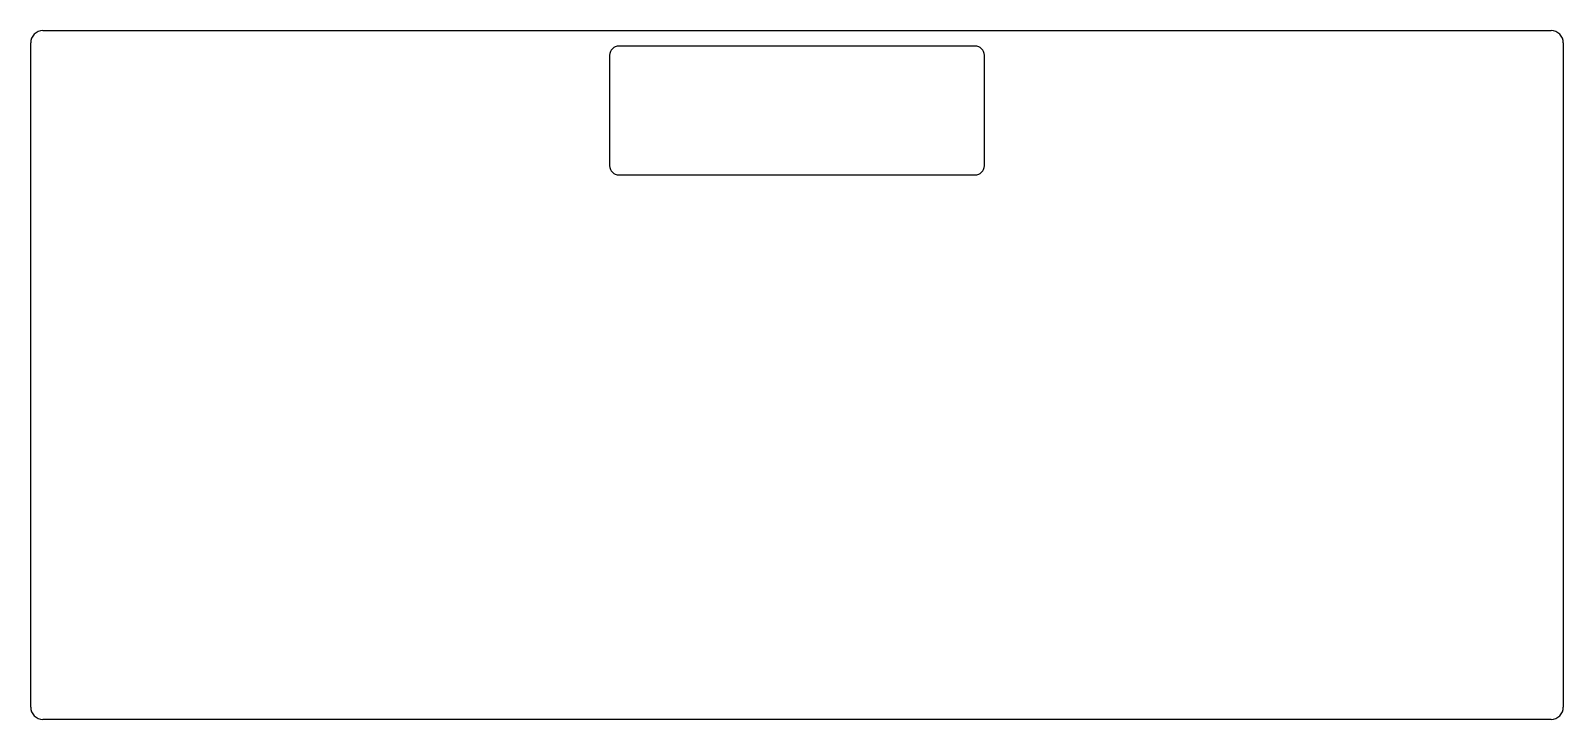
# Model space of a CAD drawing. Header units: millimetres. Extents: x -125 to 125, y -24 to 88.
import ezdxf

# ---------------------------------------------------------------- set-up
doc = ezdxf.new("R2010")
doc.units = ezdxf.units.MM

msp = doc.modelspace()

# ---------------------------------------------------------------- linework, layer by layer
at = {"linetype": 'CONTINUOUS'}
for p, q in [((-122.76, 88.36), (122.76, 88.36)), ((-124.76, -21.78), (-124.76, 86.36)), ((29, 85.86), (-29, 85.86)), ((124.76, 86.36), (124.76, -21.78)), ((-30.5, 84.36), (-30.5, 66.36)), ((30.5, 66.36), (30.5, 84.36)), ((-29, 64.86), (29, 64.86)), ((122.76, -23.78), (-122.76, -23.78))]:
    msp.add_line(p, q, dxfattribs=at)
for centre, radius, start, end in [((-122.76, 86.36), 2, 90, 180), ((122.76, 86.36), 2, 0, 90), ((-29, 84.36), 1.5, 90, 180), ((29, 84.36), 1.5, 0, 90), ((-29, 66.36), 1.5, 180, 270), ((29, 66.36), 1.5, 270, 360), ((-122.76, -21.78), 2, 180, 270), ((122.76, -21.78), 2, 270, 0)]:
    msp.add_arc(centre, radius, start, end, dxfattribs=at)

doc.saveas('drawing.dxf')
